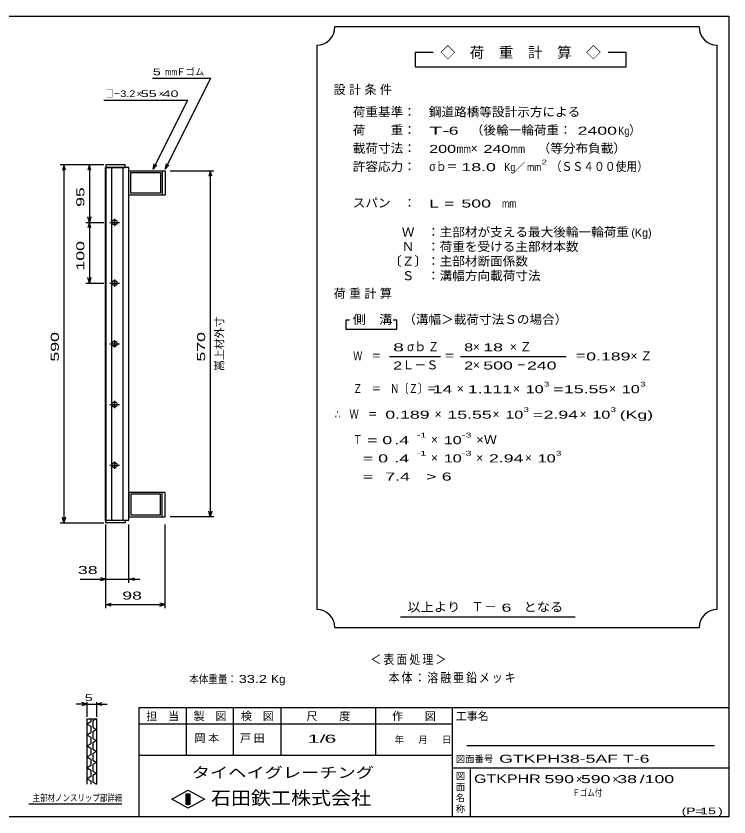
# Model space of a CAD drawing. Units: millimetres, scale not verified. Extents: x -1092 to 1039, y -770 to 632.
# Drawn here: x -136 to 1039, y -688 to 632 of the extents above; entities that cross this region are included whole.
import ezdxf
from ezdxf.enums import TextEntityAlignment as Align

# ---------------------------------------------------------------- set-up
doc = ezdxf.new("R2010")
doc.units = ezdxf.units.MM
doc.header["$LTSCALE"] = 6
for name, color, linetype, lineweight in [('0_2', 150, 'Continuous', 25), ('16', 3, 'Continuous', 25), ('22', 4, 'Continuous', 25), ('24', 2, 'Continuous', 25), ('32', 4, 'Continuous', 25)]:
    doc.layers.add(name, color=color, linetype=linetype, lineweight=lineweight)
doc.styles.add('ベクトル', font='')
doc.styles.get('ベクトル').set_extended_font_data('ベクトル')

msp = doc.modelspace()

# ---------------------------------------------------------------- linework, layer by layer
at = {"layer": '0_2'}
for p, q in [((-1037.4, 632.1), (1038.6, 632.1)), ((1038.6, 632.1), (1038.6, -687.9)), ((1038.6, -507.9), (66.6, -507.9)), ((66.6, -507.9), (66.6, -687.9)), ((144.6, -507.9), (144.6, -585.9)), ((222.6, -585.9), (222.6, -507.9)), ((300.6, -507.9), (300.6, -585.9)), ((456.6, -585.9), (456.6, -507.9)), ((582.6, -507.9), (582.6, -687.9)), ((582.6, -534.9), (66.6, -534.9)), ((1014.6, -570.9), (606.6, -570.9)), ((66.6, -585.9), (582.6, -585.9)), ((582.6, -606.9), (1038.6, -606.9)), ((612.6, -687.9), (612.6, -606.9)), ((120.6, -658.5), (147.6, -643.5)), ((147.6, -643.5), (174.6, -658.5)), ((147.6, -673.5), (120.6, -658.5)), ((144.6, -649.5), (150.6, -649.5)), ((144.6, -667.5), (144.6, -649.5)), ((144.6, -649.5), (145.8, -649.5)), ((145.8, -649.5), (145.8, -667.5)), ((147, -667.5), (147, -649.5)), ((147, -649.5), (148.2, -649.5)), ((174.6, -658.5), (147.6, -673.5)), ((148.2, -649.5), (148.2, -667.5)), ((149.4, -667.5), (149.4, -649.5)), ((149.4, -649.5), (150.6, -649.5)), ((150.6, -649.5), (150.6, -667.5)), ((150.6, -649.5), (150.6, -667.5)), ((150.6, -667.5), (144.6, -667.5)), ((145.8, -667.5), (147, -667.5)), ((148.2, -667.5), (149.4, -667.5)), ((1038.6, -687.9), (-1037.4, -687.9))]:
    msp.add_line(p, q, dxfattribs=at)
at = {"layer": '16'}
for p, q in [((44, 387), (12, 387)), ((12, 387), (12, 382.5)), ((44, 382.5), (44, 387)), ((11.3, -198.5), (11.3, 382.5)), ((11.3, 382.5), (12, 382.5)), ((12, 382.5), (44, 382.5)), ((12, 382.5), (12, -198.5)), ((50, 382.5), (12, 382.5)), ((21.5, 382.5), (21.5, -198.5)), ((40.5, -198.5), (40.5, 382.5)), ((50, -198.5), (50, 382.5)), ((50, 377), (105, 377)), ((50, 337), (50, 377)), ((53, 374), (102, 374)), ((53, 340), (53, 374)), ((102, 374), (102, 340)), ((105, 377), (105, 337)), ((105, 377), (110, 377)), ((110, 377), (110, 337)), ((105, 337), (50, 337)), ((102, 340), (53, 340)), ((110, 337), (105, 337)), ((18.5, 292), (34.5, 292)), ((28.5, 295), (24.5, 295)), ((26.5, 298), (26.5, 286)), ((24.5, 289), (28.5, 289)), ((26.5, 198), (26.5, 186)), ((18.5, 192), (34.5, 192)), ((28.5, 195), (24.5, 195)), ((24.5, 189), (28.5, 189)), ((28.5, 95), (24.5, 95)), ((26.5, 98), (26.5, 86)), ((18.5, 92), (34.5, 92)), ((24.5, 89), (28.5, 89)), ((18.5, -8), (34.5, -8)), ((28.5, -5), (24.5, -5)), ((24.5, -11), (28.5, -11)), ((26.5, -2), (26.5, -14)), ((28.5, -105), (24.5, -105)), ((26.5, -102), (26.5, -114)), ((18.5, -108), (34.5, -108)), ((24.5, -111), (28.5, -111)), ((105, -153), (50, -153)), ((50, -153), (50, -193)), ((102, -156), (53, -156)), ((53, -156), (53, -190)), ((102, -190), (102, -156)), ((105, -193), (105, -153)), ((110, -153), (105, -153)), ((110, -193), (110, -153)), ((50, -193), (105, -193)), ((53, -190), (102, -190)), ((105, -193), (110, -193)), ((12, -198.5), (11.3, -198.5)), ((12, -198.5), (44, -198.5)), ((12, -203), (12, -198.5)), ((12, -198.5), (50, -198.5)), ((44, -203), (12, -203)), ((44, -198.5), (44, -203))]:
    msp.add_line(p, q, dxfattribs=at)
for centre, radius, start, end in [((24.5, 292), 3, 90, 270), ((26.5, 292), 4, 46.6, 133.4), ((28.5, 292), 3, 270, 90), ((26.5, 292), 4, 226.6, 313.4), ((24.5, 192), 3, 90, 270), ((26.5, 192), 4, 46.6, 133.4), ((26.5, 192), 4, 226.6, 313.4), ((28.5, 192), 3, 270, 90), ((24.5, 92), 3, 90, 270), ((26.5, 92), 4, 46.6, 133.4), ((28.5, 92), 3, 270, 90), ((26.5, 92), 4, 226.6, 313.4), ((24.5, -8), 3, 90, 270), ((26.5, -8), 4, 46.6, 133.4), ((26.5, -8), 4, 226.6, 313.4), ((28.5, -8), 3, 270, 90), ((24.5, -108), 3, 90, 270), ((26.5, -108), 4, 46.6, 133.4), ((28.5, -108), 3, 270, 90), ((26.5, -108), 4, 226.6, 313.4)]:
    msp.add_arc(centre, radius, start, end, dxfattribs=at)
at = {"layer": '22'}
for p, q in [((89, 529.5), (185, 529.5)), ((110, 379.5), (185, 529.5)), ((9, 493.5), (147, 493.5)), ((90, 379.5), (147, 493.5)), ((9, 387), (-63, 387)), ((-57, 387), (-59.4, 378)), ((-54.6, 378), (-57, 387)), ((-57, 387), (-57, -203)), ((9, 387), (-21, 387)), ((-15, 387), (-17.4, 378)), ((-12.6, 378), (-15, 387)), ((-15, 387), (-15, 292)), ((90, 379.5), (91.8, 388.3)), ((90, 379.5), (96, 386.1)), ((110, 379.5), (111.8, 388.3)), ((110, 379.5), (116, 386.1)), ((118, 377), (190, 377)), ((184, 377), (181.6, 368)), ((186.4, 368), (184, 377)), ((184, 377), (184, -193)), ((-21, 292), (9, 292)), ((-15, 292), (-17.4, 301)), ((-15, 292), (-17.4, 283)), ((-12.6, 301), (-15, 292)), ((-12.6, 283), (-15, 292)), ((-15, 292), (-15, 192)), ((-15, 192), (-17.4, 201)), ((-12.6, 201), (-15, 192)), ((-21, 192), (9, 192)), ((184, -193), (181.6, -184)), ((186.4, -184), (184, -193)), ((-57, -203), (-59.4, -194)), ((-54.6, -194), (-57, -203)), ((190, -193), (118, -193)), ((-63, -203), (9, -203)), ((12, -302), (12, -206)), ((12, -344), (12, -206)), ((50, -302), (50, -206)), ((110, -344), (110, -206)), ((-30, -296), (12, -296)), ((12, -296), (3, -293.6)), ((3, -298.4), (12, -296)), ((12, -296), (50, -296)), ((50, -296), (59, -293.6)), ((59, -298.4), (50, -296)), ((50, -296), (68, -296)), ((12, -338), (21, -335.6)), ((21, -340.4), (12, -338)), ((12, -338), (110, -338)), ((110, -338), (101, -335.6)), ((101, -340.4), (110, -338))]:
    msp.add_line(p, q, dxfattribs=at)
at = {"layer": '24', "color": 4}
for p, q in [((989.4, 614.1), (389.4, 614.1)), ((359.4, 584.1), (359.4, -345.9)), ((1019.4, -345.9), (1019.4, 584.1)), ((551.4, 572.1), (521.4, 572.1)), ((521.4, 572.1), (521.4, 548.1)), ((869.4, 572.1), (839.4, 572.1)), ((869.4, 548.1), (869.4, 572.1)), ((521.4, 548.1), (869.4, 548.1)), ((413.4, 131.1), (407.4, 131.1)), ((407.4, 131.1), (407.4, 116.1)), ((491.4, 131.1), (485.4, 131.1)), ((491.4, 116.1), (491.4, 131.1)), ((407.4, 116.1), (491.4, 116.1)), ((479.4, 71.1), (563.4, 71.1)), ((596.4, 71.1), (770.4, 71.1)), ((497.4, -357.9), (785.4, -357.9)), ((389.4, -375.9), (989.4, -375.9))]:
    msp.add_line(p, q, dxfattribs=at)
for centre, start, end in [((359.4, 614.1), 270, 0), ((1019.4, 614.1), 180, 270), ((359.4, -375.9), 0, 90), ((1019.4, -375.9), 90, 180)]:
    msp.add_arc(centre, 30, start, end, dxfattribs=at)
at = {"layer": '32'}
for p, q in [((-18.6, -501.9), (-27.6, -499.5)), ((-18.6, -522.9), (-18.6, -498.9)), ((-3.6, -498.9), (-3.6, -522.9)), ((-3.6, -501.9), (5.4, -499.5)), ((-18.6, -501.9), (-36.6, -501.9)), ((-27.6, -504.3), (-18.6, -501.9)), ((-18.6, -501.9), (-3.6, -501.9)), ((5.4, -504.3), (-3.6, -501.9)), ((-3.6, -501.9), (14.4, -501.9)), ((-18.6, -525.9), (-3.6, -525.9)), ((-18.6, -633.9), (-18.6, -525.9)), ((-12.6, -525.9), (-12.6, -531.3)), ((-3.6, -525.9), (-9.6, -529.5)), ((-3.6, -525.9), (-3.6, -633.9)), ((-12.6, -531.3), (-18.6, -534.9)), ((-18.6, -534.9), (-12.6, -538.5)), ((-12.6, -538.5), (-12.6, -549.3)), ((-9.6, -529.5), (-9.6, -540.3)), ((-9.6, -540.3), (-3.6, -543.9)), ((-12.6, -549.3), (-18.6, -552.9)), ((-18.6, -552.9), (-12.6, -556.5)), ((-3.6, -543.9), (-9.6, -547.5)), ((-9.6, -547.5), (-9.6, -558.3)), ((-12.6, -567.3), (-18.6, -570.9)), ((-12.6, -556.5), (-12.6, -567.3)), ((-9.6, -558.3), (-3.6, -561.9)), ((-3.6, -561.9), (-9.6, -565.5)), ((-9.6, -565.5), (-9.6, -576.3)), ((-18.6, -570.9), (-12.6, -574.5)), ((-12.6, -574.5), (-12.6, -585.3)), ((-9.6, -576.3), (-3.6, -579.9)), ((-3.6, -579.9), (-9.6, -583.5)), ((-12.6, -585.3), (-18.6, -588.9)), ((-18.6, -588.9), (-12.6, -592.5)), ((-12.6, -592.5), (-12.6, -603.3)), ((-9.6, -583.5), (-9.6, -594.3)), ((-12.6, -603.3), (-18.6, -606.9)), ((-18.6, -606.9), (-12.6, -610.5)), ((-9.6, -594.3), (-3.6, -597.9)), ((-3.6, -597.9), (-9.6, -601.5)), ((-9.6, -601.5), (-9.6, -612.3)), ((-12.6, -610.5), (-12.6, -621.3)), ((-9.6, -612.3), (-3.6, -615.9)), ((-3.6, -615.9), (-9.6, -619.5)), ((-9.6, -619.5), (-9.6, -630.3)), ((-12.6, -621.3), (-18.6, -624.9)), ((-18.6, -624.9), (-12.6, -628.5)), ((-12.6, -628.5), (-12.6, -633.9)), ((-9.6, -630.3), (-3.6, -633.9)), ((38.4, -666.9), (-114.6, -666.9))]:
    msp.add_line(p, q, dxfattribs=at)

# ---------------------------------------------------------------- texts
at = {"layer": '0_2', "style": 'ベクトル'}
for s, height, p in [('担\u3000当', 13.2, (78.6, -521.7)), ('製\u3000図', 13.2, (156.6, -521.7)), ('検\u3000図', 13.2, (234.6, -521.7)), ('尺\u3000\u3000度', 13.2, (342.6, -521.7)), ('作\u3000\u3000図', 13.2, (483.6, -521.7)), ('工事名', 13.2, (588.6, -521.7)), ('年', 11, (487.8, -560.4)), ('月', 11, (526.8, -560.4)), ('日', 11, (565.8, -560.4)), ('図面番号', 11, (588.6, -592.2)), ('図', 11, (588.6, -620.4)), ('面', 11, (588.6, -638.4)), ('名', 11, (588.6, -656.4)), ('称', 11, (588.6, -674.4))]:
    msp.add_text(s, height=height, dxfattribs=at).set_placement(p, align=Align.MIDDLE_LEFT)
at = {"layer": '0_2', "color": 222, "style": 'ベクトル'}
for s, height, width, p in [('タイヘイグレーチング', 17.6, 1.25, (153.6, -614.7)), ('石田鉄工株式会社', 21.99, 1.1, (185.1, -656.7))]:
    msp.add_text(s, height=height, dxfattribs=dict(at, width=width)).set_placement(p, align=Align.MIDDLE_LEFT)
at = {"layer": '22', "color": 2, "style": 'ベクトル'}
for s, height, width, p in [(' 5 ', 11, 1.6, (83, 540)), ('mm', 11, 0.75, (110, 540)), ('□－', 11, 0.8, (12, 504)), ('3.2', 11, 1.2, (36, 504)), (' 55 ', 11, 1.6, (63, 504)), (' 40 ', 11, 1.6, (99, 504)), (' 38 ', 13.2, 1.65, (-42, -281)), (' 98 ', 13.2, 1.65, (31, -323)), ('本体重量：', 13.2, 0.85, (149.4, -460.5)), (' 33.2', 13.2, 1.35, (224.4, -460.5)), ('Kg', 13.2, 1.1, (284.4, -460.5)), ('1/', 13.2, 2, (344.4, -558.9)), (' 6 ', 13.2, 2, (362.4, -558.9)), ('GTKPH38-5AF T-6            ', 13.2, 1.65, (660, -591.9)), ('GTKPHR', 14.08, 1.4, (618.6, -624.9)), (' 590 ', 13.2, 1.65, (726.6, -625.5)), (' 590 ', 13.2, 1.65, (786.6, -625.5)), (' 38 ', 13.2, 1.65, (846.6, -625.5)), ('/', 13.2, 1.65, (891.6, -625.5)), (' 100 ', 13.2, 1.65, (891.6, -625.5)), ('Ｆゴム付', 11, 0.8, (780.6, -648)), ('(P=', 11, 1.55, (960.6, -678)), (' 15 ', 11, 1.6, (984.6, -678)), (')', 11, 1.6, (1020.6, -678))]:
    msp.add_text(s, height=height, dxfattribs=dict(at, width=width)).set_placement(p, align=Align.MIDDLE_LEFT)
for s, height, p in [('Ｆゴム', 11, (128, 540)), ('×', 11, (63, 504)), ('×', 11, (99, 504)), ('×', 13.2, (786.6, -625.5)), ('×', 13.2, (846.6, -625.5))]:
    msp.add_text(s, height=height, dxfattribs=at).set_placement(p, align=Align.MIDDLE_LEFT)
at = {"layer": '22', "color": 2, "style": 'ベクトル', "width": 1.65}
for s, p in [(' 95 ', (-30, 309.5)), (' 100 ', (-30, 204.5)), (' 590 ', (-72, 54.5)), (' 570', (169, 54.5))]:
    msp.add_text(s, height=13.2, rotation=90, dxfattribs=at).set_placement(p, align=Align.MIDDLE_LEFT)
at = {"layer": '22', "color": 2, "style": 'ベクトル'}
msp.add_text('嵩上材外寸', height=13.2, rotation=90, dxfattribs=at).set_placement((199, 47), align=Align.MIDDLE_LEFT)
at = {"layer": '22', "color": 2, "attachment_point": 4, "style": 'ベクトル'}
for s, insert, char_height in [('\\T1.2;\\W0.85;＜表面処理＞', (447.9, -429), 15.4), ('\\T1.19;\\W0.85;本体：溶融亜鉛メッキ', (477.9, -459), 15.4), ('\\T1.25;岡本\u3000', (158.1, -558.9), 13.2), ('\\T1.25;戸田\u3000', (233.1, -558.9), 13.2)]:
    msp.add_mtext(s, dxfattribs=dict(at, insert=insert, char_height=char_height))
at = {"layer": '24', "style": 'ベクトル'}
for s, height, p in [('◇\u3000荷\u3000重\u3000計\u3000算\u3000◇', 17.6, (563.4, 572.1)), ('）', 14.5, (874.2, 444)), ('×', 14.5, (613.2, 414)), ('／', 13.2, (684.9, 383.1)), ('(Kg)', 13.2, (877.8, 275.1)), ('σｂ', 14.52, (508.2, 87)), ('×', 14.5, (616.8, 87)), ('Ｌ－Ｓ', 14.52, (500.4, 57)), ('×', 14.5, (616.8, 57)), ('×', 14.5, (590.4, 18)), ('×', 14.5, (682.8, 18)), ('×', 14.5, (841.2, 18)), ('×', 14.5, (553.8, -24)), ('×', 14.5, (649.2, -24)), ('×', 14.5, (792.6, -24)), ('×', 14.5, (547.8, -66)), ('×', 14.5, (547.8, -96)), ('×', 14.5, (622.2, -96)), ('×', 14.5, (702.6, -96)), ('Ｔ－', 15.4, (613.8, -341.4))]:
    msp.add_text(s, height=height, dxfattribs=at).set_placement(p, align=Align.MIDDLE_LEFT)
for s, height, width, p in [('荷重基準：\u3000', 14.52, 1.05, (418.8, 474)), ('鋼道路橋等設計示方による', 14.52, 1.05, (544.2, 474)), ('荷\u3000\u3000重：\u3000', 14.52, 1.05, (418.8, 444)), ('T-', 13.2, 2, (544.8, 443.1)), (' 6 ', 13.2, 1.65, (568.8, 443.1)), ('（後輪一輪荷重：', 14.52, 1.05, (613.2, 444)), (' 2400', 13.2, 1.65, (781.2, 443.1)), ('Kg', 13.2, 0.85, (856.2, 443.1)), ('載荷寸法：\u3000', 14.52, 1.05, (418.8, 414)), ('\u3000（等分布負載）', 14.52, 1.05, (702.6, 414)), ('200', 13.2, 1.5, (544.8, 413.1)), ('mm', 13.2, 0.8, (589.8, 413.1)), ('240', 13.2, 1.5, (634.2, 413.1)), ('mm', 13.2, 0.8, (679.2, 413.1)), ('許容応力：\u3000', 14.52, 1.05, (418.8, 384)), ('σｂ＝', 14.52, 0.9, (544.8, 384)), (' 18.0', 13.2, 1.65, (589.8, 383.1)), ('Kg', 13.2, 0.85, (668.4, 383.1)), ('mm', 13.2, 0.8, (705.9, 383.1)), ('2', 7.92, 1.5, (729.9, 391.5)), ('（ＳＳ４００使用）', 14.52, 0.9, (744.9, 384)), ('スパン\u3000：\u3000', 14.52, 1.05, (418.8, 324)), ('L =', 13.2, 1.65, (544.8, 323.1)), (' 500 ', 13.2, 1.65, (589.8, 323.1)), ('mm', 13.2, 0.8, (664.8, 323.1)), ('\u3000Ｗ\u3000：主部材が支える最大後輪一輪荷重', 14.52, 1.05, (478.8, 276)), ('\u3000Ｎ\u3000：荷重を受ける主部材本数', 14.52, 1.05, (478.8, 252)), ('〔Ｚ〕：主部材断面係数', 14.52, 1.05, (478.8, 228)), ('\u3000Ｓ\u3000：溝幅方向載荷寸法', 14.52, 1.05, (478.8, 204)), ('側\u3000溝', 14.52, 1.1, (418.8, 132)), ('\u3000（溝幅＞載荷寸法Ｓの場合）', 14.52, 1.05, (481.2, 132)), ('8', 13.2, 1.8, (485.4, 86.1)), ('Ｚ', 14.5, 0.9, (543, 87)), ('8', 13.2, 1.5, (602.4, 86.1)), (' 18 ', 13.2, 1.65, (625.8, 86.1)), ('Ｗ\u3000＝', 14.52, 0.75, (419.4, 72)), ('＝', 14.5, 0.9, (569.4, 72)), ('＝', 14.5, 0.9, (785.4, 72)), ('0.189', 13.2, 1.65, (803.4, 71.1)), ('2', 13.2, 1.5, (485.4, 56.1)), ('2', 13.2, 1.5, (602.4, 56.1)), (' 500 ', 13.2, 1.65, (625.8, 56.1)), ('－', 14.5, 0.75, (688.8, 57)), (' 240 ', 13.2, 1.65, (697.8, 56.1)), ('Ｚ\u3000＝\u3000Ｎ〔Ｚ〕＝', 14.52, 0.75, (419.4, 18)), ('3', 7.92, 1.5, (733.8, 25.5)), ('3', 7.92, 1.5, (892.2, 25.5)), (' 14 ', 13.2, 1.65, (542.4, 17.1)), ('1.111', 13.2, 1.65, (608.4, 17.1)), ('10', 13.2, 1.5, (703.8, 17.1)), ('=', 13.2, 1.7, (748.8, 17.1)), ('15.55', 13.2, 1.65, (766.8, 17.1)), ('10', 13.2, 1.5, (862.2, 17.1)), ('3', 7.92, 1.5, (700.2, -16.5)), ('3', 7.92, 1.5, (843.6, -16.5)), ('∴\u3000Ｗ\u3000＝', 14.52, 0.75, (389.4, -24)), (' 0.189', 13.2, 1.65, (464.4, -24.9)), ('15.55', 13.2, 1.65, (574.8, -24.9)), ('10', 13.2, 1.5, (670.2, -24.9)), ('=', 13.2, 1.7, (715.2, -24.9)), ('2.94', 13.2, 1.65, (733.2, -24.9)), ('10', 13.2, 1.5, (813.6, -24.9)), ('(Kg)', 13.2, 1.65, (858.6, -24.9)), ('Ｔ', 14.5, 0.75, (419.4, -66)), (' = 0', 13.2, 1.65, (434.4, -66.9)), (' .4 ', 13.2, 1.65, (479.4, -66.9)), ('-1', 7.92, 1.65, (524.4, -58.5)), ('10', 13.2, 1.5, (568.8, -66.9)), ('-3', 7.92, 1.65, (598.8, -58.5)), ('×Ｗ', 14.52, 1.1, (622.2, -66)), ('  = 0', 13.2, 1.65, (419.4, -96.9)), (' .4 ', 13.2, 1.65, (479.4, -96.9)), ('-1', 7.92, 1.65, (524.4, -88.5)), ('10', 13.2, 1.5, (568.8, -96.9)), ('-3', 7.92, 1.65, (598.8, -88.5)), ('2.94', 13.2, 1.65, (643.2, -96.9)), ('10', 13.2, 1.5, (723.6, -96.9)), ('3', 7.92, 1.5, (753.6, -88.5)), ('  =', 13.2, 1.65, (419.4, -126.9)), (' 7.4', 13.2, 1.65, (464.4, -126.9)), ('>', 13.2, 1.7, (539.4, -126.9)), (' 6 ', 13.2, 1.65, (557.4, -126.9)), ('以上より\u3000', 14.52, 1.1, (508.8, -342)), (' 6 ', 13.2, 1.65, (655.8, -342.9)), ('となる', 14.52, 1.1, (700.2, -342))]:
    msp.add_text(s, height=height, dxfattribs=dict(at, width=width)).set_placement(p, align=Align.MIDDLE_LEFT)
at = {"layer": '24', "char_height": 14.52, "attachment_point": 4, "style": 'ベクトル'}
for s, insert in [('\\T1.28;設計条件', (387.3, 510)), ('\\T1.28;荷重計算', (387.3, 174)), ('\\T1.42;×Ｚ', (677.7, 87)), ('\\T1.42;×Ｚ', (876.3, 72))]:
    msp.add_mtext(s, dxfattribs=dict(at, insert=insert))
at = {"layer": '32', "color": 2, "style": 'ベクトル'}
for s, width, p in [(' 5 ', 1.6, (-29.1, -491.4)), ('主部材ノンスリップ部詳細', 0.8, (-108.6, -656.4))]:
    msp.add_text(s, height=11, dxfattribs=dict(at, width=width)).set_placement(p, align=Align.MIDDLE_LEFT)

doc.saveas('drawing.dxf')
